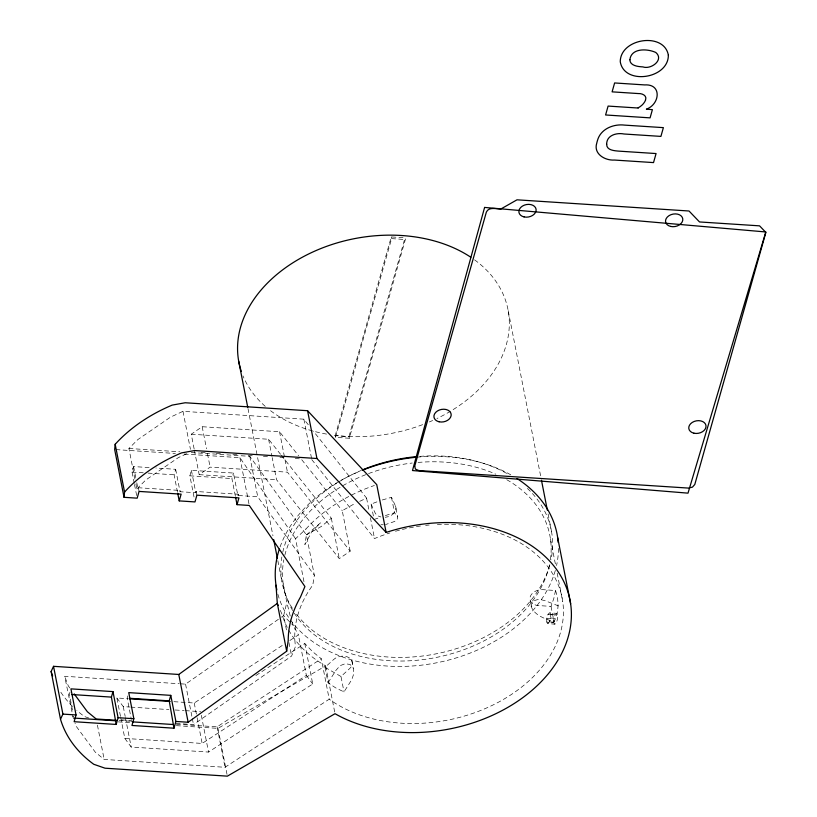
<?xml version="1.0" encoding="UTF-8"?>
<svg xmlns="http://www.w3.org/2000/svg" width="817" height="817" viewBox="0 0 817 817"><rect width="100%" height="100%" fill="white"/><g stroke="black" fill="none" stroke-linecap="round" stroke-linejoin="round"><path stroke-width="0.61" stroke-dasharray="4.08 3.06" d="M546.736 622.043L546.798 618.306L547.972 614.455L549.555 612.76L556.653 613.393L557.745 614.833L557.674 618.592L556.489 622.483L554.876 624.208L547.819 623.504L546.736 622.043L553.793 622.779L554.876 624.208M547.819 623.504L549.412 621.808L550.576 617.958L550.638 614.21L549.555 612.76M553.793 622.779L553.855 619.01L555.049 615.13L556.653 613.393M382.295 499.973L391.496 497.318L395.469 505.958L397.634 516.987L397.491 518.846L394.713 521.43L385.573 524.555M191.27 452.536L249.798 456.335L306.416 534.89L304.864 544.663L311.798 531.612L320.652 522.757L306.416 534.89L314.351 575.321L312.788 585.095A135.54 97.989 -11.1 0 0 295.488 646.451L291.577 656.071L193.496 724.567L173.623 723.28M555.509 590.497L553.814 598.473L551.026 606.377L538.444 605.56A10.846 7.843 -11.1 0 1 530.172 596.931A10.846 7.843 -11.1 0 1 542.917 589.68L555.509 590.497C559.134 600.924 558.971 611.913 554.059 621.808C543.989 618.5 530.008 614.088 530.458 600.995M283.233 583.961L286.838 602.343L283.652 615.64L287.012 632.797M69.996 692.162L69.374 694.368L73.04 713.057M134.254 483.255L132.058 472.063L133.61 466.568L149.685 467.61M135.898 484.011L136.858 488.913L138.012 488.985L138.359 487.739L180.404 490.466L180.057 491.722L195.814 492.743L196.172 491.497L238.217 494.224L238.932 497.9M177.514 492.202L174.103 474.8L175.655 469.295L155.873 468.008M127.799 695.921L127.186 698.126L131.333 719.297M194.017 496.95L189.871 475.821L191.423 470.326L233.458 473.053L237.859 495.48L257.733 496.767L314.351 575.321M131.231 721.799L131.578 720.543L119.456 719.757M235.327 495.96L231.916 478.558L233.458 473.053M237.859 495.48L238.217 494.224M335.225 435.655L391.261 236.92L405.018 237.818L405.355 239.524L349.319 438.249L335.552 437.35L335.225 435.655L348.982 436.544L349.319 438.249M335.552 437.35L391.598 238.625L391.261 236.92M348.982 436.544L405.018 237.818M328.046 682.777L335.797 670.543L340.025 665.681L345.336 663.68L350.176 664.527L353.312 668.235L353.853 673.586L351.759 679.673L344.008 691.897L335.685 687.873L328.046 682.777L325.013 667.346L333.632 659.523A10.846 7.843 -11.1 0 1 348.808 657.542A10.846 7.843 -11.1 0 1 349.594 668.643L340.985 676.476L344.008 691.897M134.938 479.109L128.923 448.482L137.777 439.628L170.457 417.17L182.988 411.329L303.863 419.182L308.622 425.177M136.858 488.913L145.712 480.059L178.382 457.602L187.501 453.353M303.965 581.622L295.55 538.74L305.936 528.997M281.303 455.243L331.324 518.213L321.377 526.434L306.416 534.89M180.475 683.809L185.561 684.135L280.517 617.826M281.559 617.101L283.652 615.64L290.729 622.962M194.14 448.931L191.249 434.225L202.187 426.719L279.526 431.744L298.583 455.733M194.375 450.157L199.185 474.657L210.122 467.15L287.461 472.175L350.187 551.128L339.259 558.644L276.534 479.691L272.204 457.632M173.939 701.691L194.232 703.008L283.53 644.633M289.912 640.467L298.419 634.901L293.385 625.699L292.2 622.064M255.895 675.506L304.792 643.541L312.451 651.517L321.295 658.757L329.22 699.189L225.032 767.286L104.157 759.432L95.313 752.191L76.257 726.374L75.041 723.157M176.39 724.209L217.097 726.854L321.295 658.757M120.732 717.581L124.817 738.405L202.156 743.439L306.355 675.332L298.419 634.901M124.817 738.405L131.19 747.044L208.539 752.069L312.727 683.972L304.792 643.541M176.37 725.659L217.996 728.366L325.646 665.916A142.873 103.289 -11.1 0 1 281.926 614.129L279.618 608.777M350.187 551.128L342.252 510.696L354.057 503.977M359.746 501.321L366.588 498.135L313.391 431.182M373.389 515.935L371.061 504.069L379.946 500.75M374.084 519.5L380.804 517.12M385.358 515.568L394.529 512.739L397.634 516.987M380.957 524.728L383.316 524.78M391.598 238.625L405.355 239.524M191.249 434.225L268.599 439.26L280.507 454.252M201.094 452.424L206.18 452.751M216.362 453.415L222.724 453.823M232.906 454.487L237.992 454.824M248.174 455.478L254.536 455.896M263.442 456.468L269.804 456.887M279.986 457.551L286.348 457.959M295.254 458.541L301.616 458.95M128.923 448.482L179.822 451.791M115.932 449.605L175.389 453.476M184.244 454.048L239.912 457.673L295.55 538.74M199.185 474.657L276.534 479.691M132.058 472.063L143.189 472.788M148.132 473.114L174.103 474.8M189.871 475.821L231.916 478.558M73.428 718.858L64.686 676.282L179.199 683.727M120.487 716.356L116.882 697.973L128.289 698.719M116.882 697.973L123.265 706.613L129.597 707.032M130.863 707.113L168.905 709.585M175.246 709.993L184.121 710.576M185.388 710.657L200.604 711.638M72.621 716.713L73.775 716.785M119.129 720.492L131.854 721.319M118.353 721.891L130.965 722.708M550.638 614.21L557.745 614.833M550.576 617.958L557.674 618.592M547.972 614.455L555.049 615.13M549.412 621.808L556.489 622.483M546.798 618.306L553.855 619.01M88.879 718.061L84.376 716.489A142.883 103.299 -11.1 0 1 76.818 710.453M558.532 605.928L545.082 600.699L539.097 599.218L534.175 600.587L531.54 603.916L531.938 608.532M340.985 676.476L325.013 667.346M291.618 623.871L293.385 625.699M311.788 459.614L374.513 538.566A135.54 97.989 -11.1 0 1 389.883 532.939M301.759 459.726L342.252 510.696M306.355 675.332L312.727 683.972M69.792 687.934L68.322 685.943L64.686 676.282M371.061 504.069L375.023 512.719A10.846 7.843 -11.1 0 0 380.885 516.967M290.219 615.998L286.838 602.343M508.194 310.654L540.731 476.495M548.074 513.903L551.495 531.356M550.444 538.863L555.734 565.813M557.174 573.166L562.699 601.343M551.026 606.377L554.059 621.808M391.496 497.318L394.529 512.739M366.588 498.135L369.223 511.616M370.428 517.743L374.513 538.566M331.324 518.213L339.259 558.644M351.841 660.708L353.312 668.235M303.863 419.182L311.553 458.388M325.646 665.916L334.776 712.475M279.526 431.744L287.461 472.175M268.599 439.26L271.969 456.407M247.99 408.592L272.949 535.768M277.841 560.707L281.998 581.908M288.942 642.591L291.577 656.071M249.798 456.335L257.733 496.767M239.912 457.673L249.287 505.447M202.187 426.719L206.517 448.768M207.477 453.67L210.122 467.15M182.988 411.329L190.432 449.309M196.172 491.497L196.887 495.173M191.423 470.326L195.814 492.743M175.655 469.295L180.057 491.722M217.996 728.366L227.371 776.15M217.097 726.854L225.032 767.286M201.329 715.314L208.539 752.069M194.232 703.008L196.877 716.478M197.111 717.704L202.156 743.439M185.561 684.135L192.056 717.224M192.291 718.449L193.496 724.567M138.359 487.739L139.084 491.415M133.61 466.568L135.806 477.771M136.786 482.755L138.012 488.985M134.499 484.491L136.694 495.674M123.265 706.613L125.185 716.417M125.42 717.643L131.19 747.044M97.427 725.128L104.157 759.432M437.361 524.453A135.54 97.989 -11.1 0 1 550.066 655.785A135.54 97.989 -11.1 0 1 329.22 699.189M395.52 531.244A135.54 97.989 -11.1 0 1 420.959 525.954M425.647 525.382A135.54 97.989 -11.1 0 1 429.16 525.025M395.469 505.958A10.846 7.843 -11.1 0 1 385.236 517.253M305.926 529.028A142.873 103.289 -11.1 0 1 374.4 485.482M558.44 548.462A142.873 103.299 -11.1 0 1 556.561 565.538M555.335 570.419A142.873 103.299 -11.1 0 1 415.128 665.784A142.873 103.299 -11.1 0 1 277.668 593.438M280.078 546.941A142.873 103.299 -11.1 0 1 359.317 471.46M416.905 457.183A142.873 103.299 -11.1 0 1 511.636 475.29M506.775 479.712A135.54 97.989 -11.1 0 1 550.423 559.533M549.381 565.323A135.54 97.989 -11.1 0 1 396.531 661.004A135.54 97.989 -11.1 0 1 283.816 559.819M284.837 555.182A135.54 97.989 -11.1 0 1 412.217 463.025M418.069 462.432A135.54 97.989 -11.1 0 1 495.848 474.197M72.499 706.419A142.883 103.299 -11.1 0 1 60.264 691.345M474.595 259.867A137.103 99.123 -11.1 0 1 436.962 418.508M432.632 420.52A137.103 99.123 -11.1 0 1 429.344 421.96M422.634 424.646A137.103 99.123 -11.1 0 1 333.418 435.175M326.524 434.093A137.103 99.123 -11.1 0 1 269.569 409.94M265.239 406.355A137.103 99.123 -11.1 0 1 243.006 375.932M527.414 488.443A137.103 99.123 -11.1 0 1 550.975 559.87M549.821 564.659A137.103 99.123 -11.1 0 1 434.276 654.192A137.103 99.123 -11.1 0 1 295.141 612.423M292.394 608.369A137.103 99.123 -11.1 0 1 281.845 556.99M282.774 552.2A137.103 99.123 -11.1 0 1 360.848 470.602M419.775 456.366A137.103 99.123 -11.1 0 1 509.154 474.82"/><path stroke-width="1.23" d="M276.013 585.186L277.31 603.416L178.78 674.464L53.534 666.325L51.134 671.451L60.499 719.236A142.883 103.299 -11.1 0 0 93.751 764.273L105.015 768.194L227.371 776.15L335.021 713.701A142.863 103.289 -11.1 0 0 568.295 636.576A142.863 103.289 -11.1 0 0 386.135 532.449L376.76 484.655L307.57 410.716L185.214 402.761L172.173 405.109A142.883 103.299 -11.1 0 0 115.187 444.274L114.666 449.524L124.041 497.308L137.174 498.166L139.084 491.415L181.129 494.142L179.219 500.892L194.987 501.924L196.887 495.173L238.932 497.9L237.032 504.651L249.287 505.447L304.925 586.524L300.493 597.013A142.914 103.32 -11.1 0 0 288.217 640.528L286.685 651.2L188.155 722.248L175.9 721.452L170.773 695.359L128.739 692.622L133.855 718.715L131.956 725.465L173.99 728.202L175.9 721.452M124.041 497.308L124.562 492.059L115.187 444.274M645.491 100.021C647.421 95.497 641.856 93.25 638.251 93.557L612.107 91.851L614.619 82.956L644.654 84.917C662.352 83.753 659.727 104.566 646.41 109.131L652.395 109.662L650.087 117.862L605.591 114.972L608.103 106.077L638.23 108.028M76.042 714.957L74.143 721.707L116.188 724.444L118.087 717.694L112.971 691.601L70.926 688.864L76.042 714.957L62.909 714.109L60.499 719.236M116.188 724.444L111.418 697.105L112.971 691.601M173.99 728.202L169.221 700.863L170.773 695.359M386.135 532.439L316.945 458.5L194.589 450.545L181.548 452.894A142.883 103.299 -11.1 0 0 124.562 492.059M71.845 694.532L111.418 697.105M129.658 698.29L169.221 700.863M129.566 698.801L170.14 701.435M118.087 717.694L133.855 718.715M116.586 720.318L96.232 719.001L87.388 711.76L74.184 693.888M74.653 718.112L115.463 720.768M132.466 721.871L173.275 724.526M278.24 605.56L277.31 603.416L286.685 651.2M557.664 537.637L570.644 603.794M541.467 480.233L547.339 510.155M307.57 410.716L316.945 458.5M238.697 361.206L247.745 407.336M273.675 539.516L277.351 558.215M235.572 497.196L237.032 504.651M177.759 493.437L179.219 500.892M178.78 674.464L188.155 722.248M53.534 666.325L62.909 714.109M517.008 478.548A142.873 103.299 -11.1 0 1 558.205 542.417M276.84 589.925A142.873 103.299 -11.1 0 1 279.332 549.126M362.717 470.071A142.873 103.299 -11.1 0 1 415.679 457.306M52.645 676.037A142.883 103.299 -11.1 0 1 51.134 671.451M241.342 371.49A137.103 99.123 -11.1 0 1 307.795 254.393A137.103 99.123 -11.1 0 1 470.806 257.232M361.962 470.143A137.103 99.123 -11.1 0 1 417.354 456.57M645.583 100.031A17.065 12.337 -11.1 0 1 638.097 107.885M629.887 59.753C629.836 65.023 636.341 66.34 640.426 66.708A36.091 26.093 -11.1 0 0 642.887 66.892C650.965 69.854 664.487 59.815 655.796 52.472C647.615 48.632 631.204 47.723 629.887 59.753M606.663 144.364C606.592 150.42 614.711 150.767 618.99 151.145L656.071 153.555L653.529 162.593L614.404 160.05C605.091 160.704 593.265 153.933 596.757 143.169A44.516 32.18 -11.1 0 1 597.482 140.453C600.597 128.923 613.506 123.745 624.535 125.113L663.384 127.636L660.912 136.398L624.014 133.998C616.733 132.487 606.428 135.214 606.663 144.364M668.347 55.148C668.582 78.892 624.28 85.571 620.266 61.786C620.195 38.266 664.15 31.669 668.347 55.148M414.689 466.262L415.465 469.132L418.804 470.551L688.343 488.076L692.459 487.136L694.797 484.471L765.866 232.426L759.565 225.849L699.526 221.948L689.017 211L516.998 199.818L500.811 209.029C496.327 209.009 488.801 206.568 486.35 212.114L414.689 466.262M484.604 207.426L412.483 470.541L688.006 493.151L765.805 231.967L484.604 207.426M524.054 216.913A8.721 6.301 -11.1 0 0 536.085 209.254A8.721 6.301 -11.1 0 0 522.359 206.129A8.721 6.301 -11.1 0 0 524.054 216.913M439.107 421.776A8.721 6.301 -11.1 0 0 451.137 414.117A8.721 6.301 -11.1 0 0 437.412 410.992A8.721 6.301 -11.1 0 0 439.107 421.776M670.726 226.452A8.721 6.301 -11.1 0 0 682.757 218.793A8.721 6.301 -11.1 0 0 669.031 215.657A8.721 6.301 -11.1 0 0 670.726 226.452M693.95 433.204A8.721 6.301 -11.1 0 0 705.98 425.555A8.721 6.301 -11.1 0 0 692.254 422.42A8.721 6.301 -11.1 0 0 693.95 433.204"/></g></svg>
